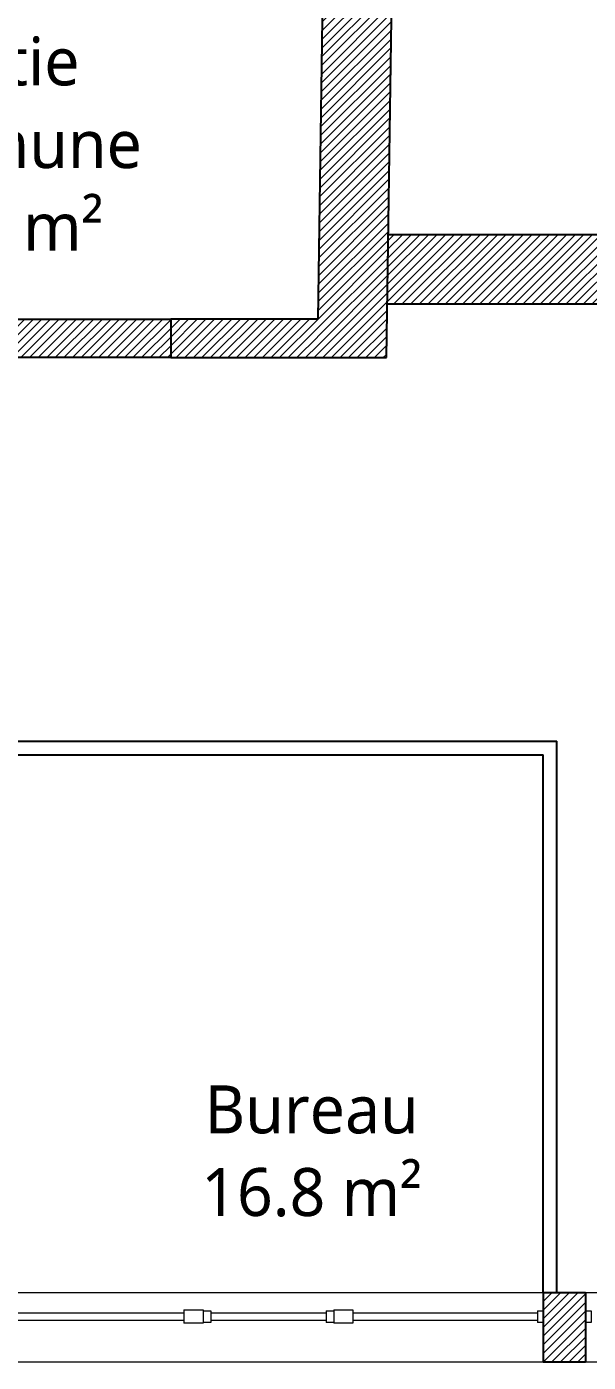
# Model space of a CAD drawing. Header units: millimetres. Extents: x -14819 to 43195, y -10328 to 20814.
# Drawn here: x 18216 to 18508, y 3461 to 4156 of the extents above; entities that cross this region are included whole.
import ezdxf

# ---------------------------------------------------------------- set-up
doc = ezdxf.new("R2010")
doc.units = ezdxf.units.MM
doc.layers.add('10 - Hachures', color=7, linetype='Continuous', lineweight=18, true_color=0x646464)
for name, color, linetype, lineweight in [('Lignes', 92, 'Continuous', 9), ('Légendes', 250, 'Continuous', 5), ('Mur_coupe', 7, 'Continuous', 25), ('Z', 7, 'Continuous', 9)]:
    doc.layers.add(name, color=color, linetype=linetype, lineweight=lineweight)
doc.styles.add('Trebuchet MS', font='trebuc.ttf', dxfattribs={"height": 0.492308})

# ---------------------------------------------------------------- blocks, each defined once
blk = doc.blocks.new('Meneau rectangulaire - P 30 gris-1854496-Existant Niv_ 1')
at = {"layer": 'Z'}
for p, q in [((0, 0.03), (-0.03, 0.03)), ((-0.03, 0.03), (-0.03, -0.03)), ((0, 0.03), (0, -0.03)), ((-0.03, -0.03), (0, -0.03))]:
    blk.add_line(p, q, dxfattribs=at)
blk = doc.blocks.new('Panneau système - Vitré 2-1854438-Existant Niv_ 1')
at = {"layer": 'Z'}
for p, q in [((-0.48, 0.02), (0.48, 0.02)), ((-0.48, -0.02), (-0.48, 0.02)), ((0.48, -0.02), (0.48, 0.02)), ((0.48, -0.02), (-0.48, -0.02))]:
    blk.add_line(p, q, dxfattribs=at)
blk = doc.blocks.new('Panneau système - Vitré 2-1845332-Existant Niv_ 1')
at = {"layer": 'Z'}
for p, q in [((-0.3, 0.02), (0.3, 0.02)), ((-0.3, -0.02), (-0.3, 0.02)), ((0.3, -0.02), (0.3, 0.02)), ((0.3, -0.02), (-0.3, -0.02))]:
    blk.add_line(p, q, dxfattribs=at)
blk = doc.blocks.new('Panneau système - Vitré 2-1854522-Existant Niv_ 1')
at = {"layer": 'Z'}
for p, q in [((-0.4729, 0.02), (0.4729, 0.02)), ((-0.4729, -0.02), (-0.4729, 0.02)), ((0.4729, -0.02), (0.4729, 0.02)), ((0.4729, -0.02), (-0.4729, -0.02))]:
    blk.add_line(p, q, dxfattribs=at)
blk = doc.blocks.new('Meneau rectangulaire - P 50 gris-1845323-Existant Niv_ 1')
at = {"layer": 'Z'}
for p, q in [((0.02, 0.03), (-0.02, 0.03)), ((-0.02, 0.03), (-0.02, -0.03)), ((0.02, 0.03), (0.02, -0.03)), ((-0.02, -0.03), (0.02, -0.03))]:
    blk.add_line(p, q, dxfattribs=at)
blk = doc.blocks.new('Meneau rectangulaire - P 100 gris-1845324-Existant Niv_ 1')
at = {"layer": 'Z'}
for p, q in [((0.05, 0.035), (-0.05, 0.035)), ((-0.05, 0.035), (-0.05, -0.035)), ((0.05, 0.035), (0.05, -0.035)), ((-0.05, -0.035), (0.05, -0.035))]:
    blk.add_line(p, q, dxfattribs=at)

msp = doc.modelspace()

# ---------------------------------------------------------------- hatches: boundary and pattern name
at = {"layer": '10 - Hachures'}
h = msp.add_hatch(dxfattribs=at)
h.set_pattern_fill('ANSI31', color=256, style=0)
h.paths.add_polyline_path([(18376.73, 4633.37), (18374.7, 4496.7), (18374.7, 4496.68), (18367.11, 3983.65), (18403.11, 3983.65), (18412.72, 4632.84), (18378.55, 4633.34)], flags=0)
h = msp.add_hatch(dxfattribs=at)
h.set_pattern_fill('ANSI31', color=256, style=0)
h.paths.add_polyline_path([(18717.94, 4047.58), (18404.06, 4047.58), (18403.52, 4011.58), (18717.94, 4011.58)], flags=0)
h = msp.add_hatch(dxfattribs=at)
h.set_pattern_fill('ANSI31', color=256, style=0)
h.paths.add_polyline_path([(18033.23, 4003.65), (17803.11, 4003.65), (17803.11, 3983.65), (18190.9, 3983.65), (18190.9, 4003.65), (18053.23, 4003.65)], flags=0)
h.paths.add_polyline_path([(18290.9, 4003.65), (18290.9, 3983.65), (18367.11, 3983.65), (18367.4, 4003.65)], flags=0)
h = msp.add_hatch(dxfattribs=at)
h.set_pattern_fill('ANSI31', color=256, style=0)
h.paths.add_polyline_path([(18190.9, 4003.65), (18190.9, 3983.65), (18290.9, 3983.65), (18290.9, 4003.65)])
h = msp.add_hatch(dxfattribs=at)
h.set_pattern_fill('ANSI31', color=256, style=0)
h.paths.add_polyline_path([(16985.06, 3496.9), (16963.06, 3496.9), (16963.06, 3460.6), (16985.06, 3460.6), (16985.06, 3460.9)], flags=0)
h.paths.add_polyline_path([(18506.71, 3496.9), (18484.71, 3496.9), (18484.71, 3460.6), (18506.71, 3460.6), (18506.71, 3480.9)], flags=0)
h.paths.add_polyline_path([(17747.64, 3496.9), (17725.64, 3496.9), (17725.64, 3460.6), (17747.64, 3460.6), (17747.64, 3460.9)], flags=0)
h.paths.add_polyline_path([(16222.21, 3460.9), (16200.21, 3460.9), (16200.21, 3460.6), (16222.21, 3460.6)], flags=0)

# ---------------------------------------------------------------- linework, layer by layer
for p, q in [((18117.92, 3784.04), (18491.91, 3784.04)), ((18491.91, 3496.9), (18491.91, 3784.04)), ((18117.92, 3776.84), (18484.71, 3776.84)), ((18484.71, 3496.9), (18484.71, 3776.84)), ((18484.71, 3496.9), (18491.91, 3496.9))]:
    msp.add_line(p, q)
at = {"layer": 'Lignes'}
for p, q in [((16680.96, 3496.9), (18837.14, 3496.9)), ((18791.29, 3460.6), (16677.06, 3460.9))]:
    msp.add_line(p, q, dxfattribs=at)
at = {"layer": 'Mur_coupe'}
for p, q in [((18403.11, 3983.65), (18417.87, 4980.31)), ((18374.7, 4496.7), (18367.4, 4003.65)), ((18753.94, 4047.58), (18404.06, 4047.58)), ((18403.52, 4011.58), (18717.94, 4011.58)), ((18407.22, 4011.58), (18717.94, 4011.58)), ((18367.4, 4003.65), (18290.9, 4003.65)), ((18290.9, 4003.65), (18290.9, 3983.65)), ((18290.9, 3983.65), (18403.11, 3983.65)), ((18484.71, 3496.9), (18506.71, 3496.9)), ((18484.71, 3496.9), (18484.71, 3460.9)), ((18506.71, 3496.9), (18506.71, 3460.9)), ((18484.71, 3460.9), (18506.71, 3460.9))]:
    msp.add_line(p, q, dxfattribs=at)
msp.add_lwpolyline([(18290.9, 3983.65), (18190.9, 3983.65), (18190.9, 4003.65), (18290.9, 4003.65)], close=True, dxfattribs=at)

# ---------------------------------------------------------------- block references
at = {"layer": 'Z', "xscale": 100, "yscale": 100, "zscale": 100, "rotation": 180}
for name, p in [('Panneau système - Vitré 2-1854522-Existant Niv_ 1', (18250.42, 3484.4)), ('Panneau système - Vitré 2-1845332-Existant Niv_ 1', (18341.71, 3484.4)), ('Panneau système - Vitré 2-1854438-Existant Niv_ 1', (18433.71, 3484.4))]:
    msp.add_blockref(name, p, dxfattribs=at)
at = {"layer": 'Z', "extrusion": (0, 0, -1), "xscale": 100, "yscale": 100, "zscale": 100}
for name, p in [('Meneau rectangulaire - P 100 gris-1845324-Existant Niv_ 1', (-18302.71, 3484.4)), ('Meneau rectangulaire - P 50 gris-1845323-Existant Niv_ 1', (-18309.71, 3484.4)), ('Meneau rectangulaire - P 50 gris-1845323-Existant Niv_ 1', (-18373.71, 3484.4)), ('Meneau rectangulaire - P 100 gris-1845324-Existant Niv_ 1', (-18380.71, 3484.4)), ('Meneau rectangulaire - P 30 gris-1854496-Existant Niv_ 1', (-18481.71, 3484.4)), ('Meneau rectangulaire - P 30 gris-1854496-Existant Niv_ 1', (-18506.71, 3484.4))]:
    msp.add_blockref(name, p, dxfattribs=at)

# ---------------------------------------------------------------- texts
at = {"layer": 'Légendes', "color": 7, "char_height": 25, "width": 335.806, "attachment_point": 5, "line_spacing_factor": 1.032839, "style": 'Trebuchet MS'}
for s, insert in [('Partie\\Pcommune\\P8.51 m²', (18198.46, 4094.56)), ('\\pxqc;Bureau\\P16.8 m²', (18364.23, 3570.52))]:
    msp.add_mtext(s, dxfattribs=dict(at, insert=insert))

doc.saveas('drawing.dxf')
